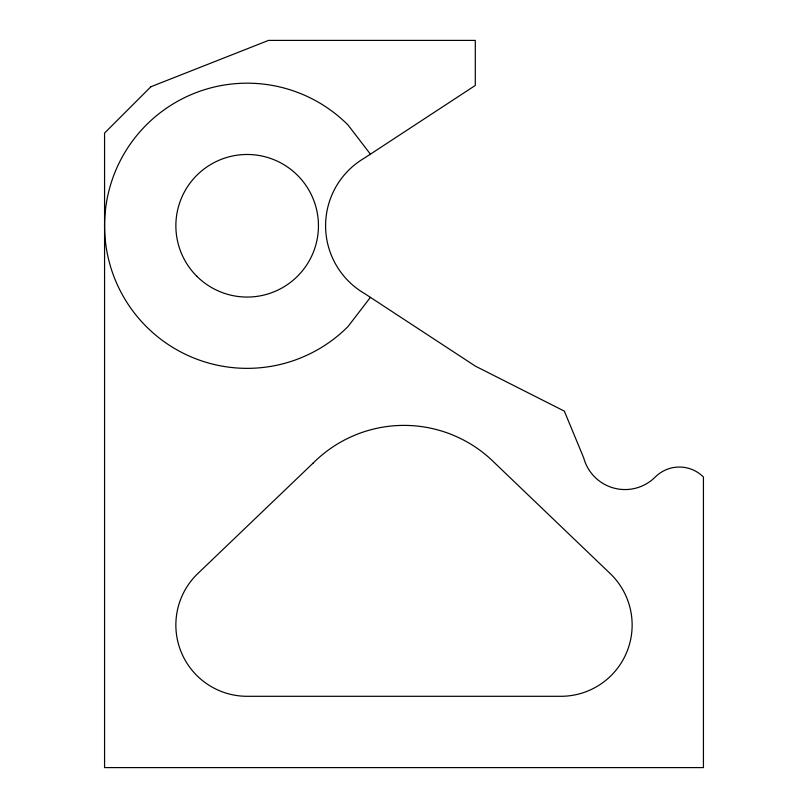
<?xml version="1.0" encoding="UTF-8"?>
<svg xmlns="http://www.w3.org/2000/svg" width="808" height="808" viewBox="0 0 808 808"><rect width="100%" height="100%" fill="white"/><g stroke="black" fill="none" stroke-linecap="round" stroke-linejoin="round"><path stroke-width="1.21" d="M370.407 297.364L347.975 326.594A142.592 142.592 0 0 1 146.329 326.594A142.592 142.592 0 0 1 146.329 124.937A142.592 142.592 0 0 1 347.975 124.937L370.407 154.166M150.904 86.739L104.565 133.078L104.565 767.6L703.435 767.6L703.435 477.023A34.067 34.067 0 0 0 655.258 477.023A42.773 42.773 0 0 1 583.689 457.843L564.337 411.131L475.296 366.085L364.792 293.678A78.427 78.427 0 0 1 364.792 157.853L475.296 85.446L475.296 40.4L268.539 40.4L150.904 86.739M313.262 462.974L196.738 574.599A71.296 71.296 0 0 0 247.157 696.304L560.843 696.304A71.296 71.296 0 0 0 611.262 574.599L494.738 462.974A128.331 128.331 0 0 0 313.262 462.974M196.738 276.174A71.296 71.296 0 0 0 316.019 244.218A71.296 71.296 0 0 0 228.704 156.904A71.296 71.296 0 0 0 196.738 276.174"/></g></svg>
